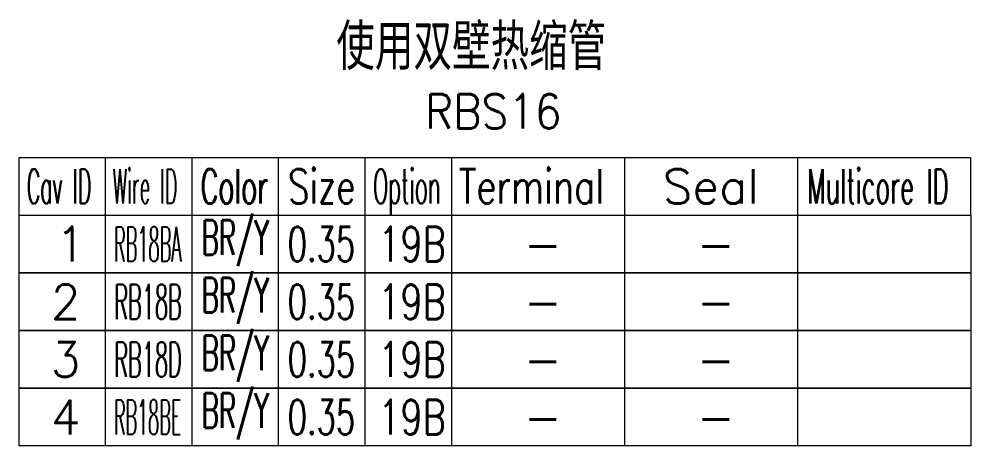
# Model space of a CAD drawing. Header units: inches. Extents: x 47316 to 59086, y 3141 to 11743.
# Drawn here: x 51485.9 to 51568.4, y 3721 to 3758 of the extents above; entities that cross this region are included whole.
import ezdxf

# ---------------------------------------------------------------- set-up
doc = ezdxf.new("R2010")
doc.units = ezdxf.units.IN
doc.header["$MEASUREMENT"] = 0
doc.styles.add('MtX_SimSun', font='')
doc.styles.get("Standard").update_dxf_attribs({"font": ''})
doc.styles.get('MtX_SimSun').set_extended_font_data('SimSun')
doc.styles.get('Standard').set_extended_font_data('SimSun')

msp = doc.modelspace()

# ---------------------------------------------------------------- linework, layer by layer
at = {"color": 0, "linetype": 'Continuous', "lineweight": 15}
for p, q in [((51485.92, 3746.014), (51568.42, 3746.014)), ((51485.92, 3741.014), (51485.92, 3746.014)), ((51485.92, 3741.014), (51568.42, 3741.014))]:
    msp.add_line(p, q, dxfattribs=at)
at = {"color": 7, "linetype": 'Continuous', "lineweight": 15}
for p, q in [((51493.42, 3741.014), (51493.42, 3746.014)), ((51500.92, 3741.014), (51500.92, 3746.014)), ((51508.42, 3741.014), (51508.42, 3746.014)), ((51515.92, 3741.014), (51515.92, 3746.014)), ((51523.42, 3741.014), (51523.42, 3746.014)), ((51538.42, 3741.014), (51538.42, 3746.014)), ((51553.42, 3741.014), (51553.42, 3746.014)), ((51568.42, 3741.014), (51568.42, 3746.014))]:
    msp.add_line(p, q, dxfattribs=at)
at = {"color": 102, "linetype": 'Continuous', "lineweight": 15}
for p, q in [((51493.42, 3736.014), (51493.42, 3741.014)), ((51500.92, 3736.014), (51500.92, 3741.014)), ((51508.42, 3736.014), (51508.42, 3741.014)), ((51515.92, 3736.014), (51515.92, 3741.014)), ((51523.42, 3736.014), (51523.42, 3741.014)), ((51538.42, 3736.014), (51538.42, 3741.014)), ((51553.42, 3736.014), (51553.42, 3741.014)), ((51493.42, 3731.014), (51493.42, 3736.014)), ((51500.92, 3731.014), (51500.92, 3736.014)), ((51508.42, 3731.014), (51508.42, 3736.014)), ((51515.92, 3731.014), (51515.92, 3736.014)), ((51523.42, 3731.014), (51523.42, 3736.014)), ((51538.42, 3731.014), (51538.42, 3736.014)), ((51553.42, 3731.014), (51553.42, 3736.014)), ((51493.42, 3726.014), (51493.42, 3731.014)), ((51500.92, 3726.014), (51500.92, 3731.014)), ((51508.42, 3726.014), (51508.42, 3731.014)), ((51515.92, 3726.014), (51515.92, 3731.014)), ((51523.42, 3726.014), (51523.42, 3731.014)), ((51538.42, 3726.014), (51538.42, 3731.014)), ((51553.42, 3726.014), (51553.42, 3731.014)), ((51493.42, 3721.014), (51493.42, 3726.014)), ((51500.92, 3721.014), (51500.92, 3726.014)), ((51508.42, 3721.014), (51508.42, 3726.014)), ((51515.92, 3721.014), (51515.92, 3726.014)), ((51523.42, 3721.014), (51523.42, 3726.014)), ((51538.42, 3721.014), (51538.42, 3726.014)), ((51553.42, 3721.014), (51553.42, 3726.014))]:
    msp.add_line(p, q, dxfattribs=at)
at = {"color": 0, "linetype": 'Continuous', "lineweight": 15}
for points in [[(51485.92, 3736.014), (51485.92, 3741.014), (51568.42, 3741.014), (51568.42, 3736.014)], [(51485.92, 3731.014), (51485.92, 3736.014), (51568.42, 3736.014), (51568.42, 3731.014)], [(51485.92, 3726.014), (51485.92, 3731.014), (51568.42, 3731.014), (51568.42, 3726.014)], [(51485.92, 3721.014), (51485.92, 3726.014), (51568.42, 3726.014), (51568.42, 3721.014)]]:
    msp.add_lwpolyline(points, close=True, dxfattribs=at)

# ---------------------------------------------------------------- texts
at = {"color": 0, "lineweight": -3, "style": 'MtX_SimSun', "width": 0.7}
msp.add_text(' 使用双壁热缩管', height=3.5, dxfattribs=at).set_placement((51511.752, 3753.985))
at = {"color": 6, "linetype": 'Continuous', "lineweight": 20, "insert": (51521.127, 3751.514), "char_height": 3, "width": 13.11429, "attachment_point": 1}
msp.add_mtext('\\Fromans.shx;\\W0.9000000000;\\T1.0000000000;\\o\\lRBS16', dxfattribs=at)
at = {"color": 7, "linetype": 'Continuous', "lineweight": 15, "char_height": 3, "attachment_point": 1}
for s, insert, width in [('\\Fromans.shx;\\W0.4292452830;\\T1.0000000000;\\o\\lCav ID', (51486.604, 3745.014), 6.5), ('\\Fromans.shx;\\W0.4026548673;\\T1.0000000000;\\o\\lWire ID', (51494.035, 3745.014), 6.5), ('\\Fromans.shx;\\W0.5687500000;\\T1.0000000000;\\o\\lColor', (51501.663, 3745.014), 6.5), ('\\Fromans.shx;\\W0.7222222222;\\T1.0000000000;\\o\\lSize', (51509.229, 3745.014), 6.5), ('\\Fromans.shx;\\W0.4595959596;\\T1.0000000000;\\o\\lOption', (51516.617, 3745.014), 6.5), ('\\Fromans.shx;\\W0.7480916031;\\T1.0000000000;\\o\\lTerminal', (51524.027, 3745.014), 14), ('\\Fromans.shx;\\W1.0000000000;\\T1.0000000000;\\o\\lSeal', (51541.705, 3745.014), 9.28571), ('\\Fromans.shx;\\W0.5185185185;\\T1.0000000000;\\o\\lMulticore ID', (51554.216, 3745.014), 14), ('\\Fromans.shx;\\W1.0000000000;\\T1.0000000000;\\o\\l1', (51489.098, 3740.014), 2.85714), ('\\Fromans.shx;\\W1.0000000000;\\T1.0000000000;\\o\\l2', (51488.67, 3735.014), 2.85714), ('\\Fromans.shx;\\W1.0000000000;\\T1.0000000000;\\o\\l3', (51488.67, 3730.014), 2.85714), ('\\Fromans.shx;\\W1.0000000000;\\T1.0000000000;\\o\\l4', (51488.67, 3725.014), 2.85714)]:
    msp.add_mtext(s, dxfattribs=dict(at, insert=insert, width=width))
at = {"color": 140, "linetype": 'Continuous', "lineweight": 15, "char_height": 3, "attachment_point": 1}
for s, insert, width in [('\\Fromans.shx;\\W0.5548780488;\\T1.0000000000;\\o\\lBR/Y', (51501.737, 3740.585), 6.5), ('\\Fromans.shx;\\W0.7459016393;\\T1.0000000000;\\o\\l19B', (51517.059, 3740.014), 6.5), ('\\Fromans.shx;\\W1.0000000000;\\T1.0000000000;\\o\\l-', (51544.634, 3740.014), 3.71429), ('\\Fromans.shx;\\W0.5548780488;\\T1.0000000000;\\o\\lBR/Y', (51501.737, 3735.585), 6.5), ('\\Fromans.shx;\\W0.7459016393;\\T1.0000000000;\\o\\l19B', (51517.059, 3735.014), 6.5), ('\\Fromans.shx;\\W1.0000000000;\\T1.0000000000;\\o\\l-', (51544.634, 3735.014), 3.71429), ('\\Fromans.shx;\\W0.5548780488;\\T1.0000000000;\\o\\lBR/Y', (51501.737, 3730.585), 6.5), ('\\Fromans.shx;\\W0.7459016393;\\T1.0000000000;\\o\\l19B', (51517.059, 3730.014), 6.5), ('\\Fromans.shx;\\W1.0000000000;\\T1.0000000000;\\o\\l-', (51544.634, 3730.014), 3.71429), ('\\Fromans.shx;\\W0.5548780488;\\T1.0000000000;\\o\\lBR/Y', (51501.737, 3725.585), 6.5), ('\\Fromans.shx;\\W0.7459016393;\\T1.0000000000;\\o\\l19B', (51517.059, 3725.014), 6.5), ('\\Fromans.shx;\\W1.0000000000;\\T1.0000000000;\\o\\l-', (51544.634, 3725.014), 3.71429)]:
    msp.add_mtext(s, dxfattribs=dict(at, insert=insert, width=width))
at = {"color": 21, "linetype": 'Continuous', "lineweight": 15, "char_height": 3, "attachment_point": 1}
for s, insert, width in [('\\Fromans.shx;\\W0.3760330579;\\T1.0000000000;\\o\\lRB18BA', (51494.135, 3740.014), 6.5), ('\\Fromans.shx;\\W0.6500000000;\\T1.0000000000;\\o\\l0.35', (51509.198, 3740.014), 6.5), ('\\Fromans.shx;\\W1.0000000000;\\T1.0000000000;\\o\\l-', (51529.634, 3740.014), 3.71429), ('\\Fromans.shx;\\W0.4417475728;\\T1.0000000000;\\o\\lRB18B', (51494.172, 3735.014), 6.5), ('\\Fromans.shx;\\W0.6500000000;\\T1.0000000000;\\o\\l0.35', (51509.198, 3735.014), 6.5), ('\\Fromans.shx;\\W1.0000000000;\\T1.0000000000;\\o\\l-', (51529.634, 3735.014), 3.71429), ('\\Fromans.shx;\\W0.4417475728;\\T1.0000000000;\\o\\lRB18D', (51494.172, 3730.014), 6.5), ('\\Fromans.shx;\\W0.6500000000;\\T1.0000000000;\\o\\l0.35', (51509.198, 3730.014), 6.5), ('\\Fromans.shx;\\W1.0000000000;\\T1.0000000000;\\o\\l-', (51529.634, 3730.014), 3.71429), ('\\Fromans.shx;\\W0.3729508197;\\T1.0000000000;\\o\\lRB18BE', (51494.133, 3725.014), 6.5), ('\\Fromans.shx;\\W0.6500000000;\\T1.0000000000;\\o\\l0.35', (51509.198, 3725.014), 6.5), ('\\Fromans.shx;\\W1.0000000000;\\T1.0000000000;\\o\\l-', (51529.634, 3725.014), 3.71429)]:
    msp.add_mtext(s, dxfattribs=dict(at, insert=insert, width=width))

doc.saveas('drawing.dxf')
